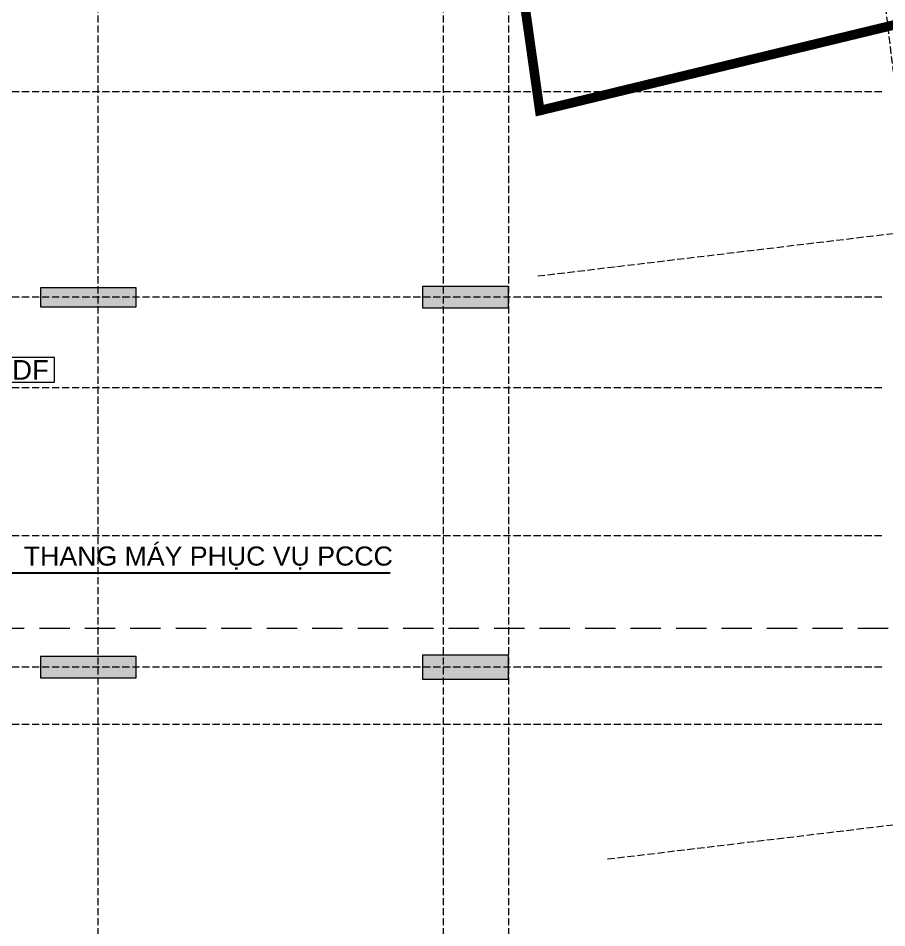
# Model space of a CAD drawing. Header units: millimetres. Extents: x -55734 to 118445, y -16290 to 119028.
# Drawn here: x 30731 to 48924, y 13641 to 32695 of the extents above; entities that cross this region are included whole.
import ezdxf
from ezdxf.enums import TextEntityAlignment as Align
from ezdxf.xclip import XClip

# ---------------------------------------------------------------- set-up
doc = ezdxf.new("R2010")
doc.units = ezdxf.units.MM
doc.header["$XCLIPFRAME"] = 0
doc.linetypes.add('Grid Line', pattern=[4.2, 3, -0.6, 0, -0.6])
doc.linetypes.add('HIDDEN2', pattern=[4.7625, 3.175, -1.5875])
doc.layers.add('CGXD', color=5, linetype='HIDDEN2')
for name, color, linetype, lineweight in [('CHU', 181, 'Continuous', 5), ('KI-HIEU-1', 151, 'Continuous', 9), ('NET THAY 2', 55, 'Continuous', 5), ('NET-CAT', 3, 'Continuous', 15), ('TRUC', 225, 'Continuous', 5), ('X-COT HAM$0$LC.HA', 8, 'Continuous', 9), ('Y-GHI CHU PCCC$0$Z-CT1-GHI CHU TT$0$KI-HIEU', 6, 'Continuous', 13)]:
    doc.layers.add(name, color=color, linetype=linetype, lineweight=lineweight)
doc.styles.add('Arial_3', font='arial_0.ttf', dxfattribs={"height": 500})
doc.styles.add('TA1', font='arial_0.ttf')
doc.styles.add('Y-GHI CHU PCCC$0$Arial', font='arial_0.ttf')
doc.dimstyles.new('D_200_KTx2', dxfattribs={"dimtxt": 400, "dimasz": 300, "dimexe": 300, "dimexo": 300, "dimgap": 160, "dimtad": 1, "dimdec": 0, "dimzin": 9, "dimtxsty": 'TA1', "dimblk": 'ARCHTICK', "dimcen": 1, "dimdle": 300, "dimclrd": 256, "dimclre": 256, "dimclrt": 7, "dimadec": 0, "dimazin": 0, "dimtfac": 1, "dimtdec": 0, "dimtix": 1, "dimtmove": 1, "dimatfit": 3, "dimldrblk": 'ARCHTICK', "dimfxl": 0, "dimtolj": 1, "dimtzin": 0, "dimlwd": -1, "dimlwe": -1, "dimarcsym": 0})

# ---------------------------------------------------------------- blocks, each defined once
blk = doc.blocks.new('A$C1F0A2BF7')
at = {"layer": 'CGXD', "ltscale": 200, "const_width": 200, "elevation": 0}
blk.add_lwpolyline([(118267, 69300), (97389, 64252), (95665, 76401), (89159, 76288), (80095, 76240), (75966, 76255), (71950, 76296), (68041, 76232)], dxfattribs=at)
blk = doc.blocks.new('ALC1807-ASCENT PLAZA-KET CAU_rvt-1-MẶT BẰNG HẦM 1')
at = {"layer": 'X-COT HAM$0$LC.HA'}
h = blk.add_hatch(color=256, dxfattribs=at)
h.dxf.hatch_style = 1
h.paths.add_polyline_path([(39200, 27075), (39200, 26625), (41000, 26625), (41000, 27075)])
h = blk.add_hatch(color=256, dxfattribs=at)
h.dxf.hatch_style = 1
h.paths.add_polyline_path([(31201, 27050), (31201, 26650), (33201, 26650), (33201, 27050)])
h = blk.add_hatch(color=256, dxfattribs=at)
h.dxf.hatch_style = 1
h.paths.add_polyline_path([(31201, 19325), (31201, 18875), (33201, 18875), (33201, 19325)])
h = blk.add_hatch(color=256, dxfattribs=at)
h.dxf.hatch_style = 1
h.paths.add_polyline_path([(39200, 19350), (39200, 18850), (41000, 18850), (41000, 19350)])
at = {"ltscale": 1000}
for points in [[(39200, 27075), (39200, 26625), (41000, 26625), (41000, 27075)], [(31201, 27050), (31201, 26650), (33201, 26650), (33201, 27050)], [(31201, 19325), (31201, 18875), (33201, 18875), (33201, 19325)], [(39200, 19350), (39200, 18850), (41000, 18850), (41000, 19350)]]:
    blk.add_lwpolyline(points, close=True, dxfattribs=at)
blk = doc.blocks.new('Y-GHI CHU PCCC$0$A$C67775D76')
at = {"color": 8, "ltscale": 30}
blk.add_lwpolyline([(-267, -138), (267, -138), (267, 138), (-267, 138)], close=True, dxfattribs=at)
at = {"color": 8, "style": 'Y-GHI CHU PCCC$0$Arial'}
blk.add_text('DF', height=220, dxfattribs=at).set_placement((0, 0), align=Align.MIDDLE_CENTER)
blk = doc.blocks.new('_ArchTick')
at = {"color": 0, "const_width": 0.15}
blk.add_lwpolyline([(-0.5, -0.5), (0.5, 0.5)], dxfattribs=at)

msp = doc.modelspace()

# ---------------------------------------------------------------- linework, layer by layer
at = {"layer": 'KI-HIEU-1', "linetype": 'HIDDEN2', "ltscale": 200}
msp.add_line((-24070.5, 19919), (115122.3, 19919), dxfattribs=at)
at = {"layer": 'TRUC', "linetype": 'Grid Line', "ltscale": 50}
for p, q in [((32400.5, 47249.9), (32400.5, -9494.1)), ((39630.5, 47249.9), (39630.5, -12161.6)), ((41000.5, 47249.9), (41000.5, -9494.1)), ((48294, 37941.9), (52260.8, 4819.1)), ((41613, 27295), (106131, 35023.3)), ((48819.1, 31149.9), (-21659.5, 31149.9)), ((48819.1, 26849.9), (-19144.9, 26849.9)), ((48819.1, 24949.9), (-21659.5, 24949.9)), ((43075.9, 15082.3), (107593.9, 22810.6)), ((48819.1, 21849.9), (-19344.9, 21849.9)), ((48819.1, 19099.9), (-19344.9, 19099.9)), ((48819.1, 17899.9), (-21659.5, 17899.9))]:
    msp.add_line(p, q, dxfattribs=at)

# ---------------------------------------------------------------- block references
at = {"layer": 'NET THAY 2'}
ref = msp.add_blockref('A$C1F0A2BF7', (-55733.8, -33492.4, 0), dxfattribs=at)
XClip(ref).set_block_clipping_path([(-27462.6186291156, 51738.6749988016), (137958.5174097056, 152520.3806320981)])
at = {"layer": 'NET-CAT'}
msp.add_blockref('ALC1807-ASCENT PLAZA-KET CAU_rvt-1-MẶT BẰNG HẦM 1', (0, 0), dxfattribs=at)
at = {"layer": 'Y-GHI CHU PCCC$0$Z-CT1-GHI CHU TT$0$KI-HIEU', "color": 8, "xscale": 1.875, "yscale": 1.875, "zscale": 1.875}
msp.add_blockref('Y-GHI CHU PCCC$0$A$C67775D76', (30988.8, 25328.1, 0), dxfattribs=at)

# ---------------------------------------------------------------- texts
at = {"layer": 'CHU', "color": 7, "insert": (30848.5, 21628.4), "char_height": 400, "width": 8782.01, "attachment_point": 1, "line_spacing_factor": 0.936439, "style": 'Arial_3'}
msp.add_mtext('THANG MÁY PHỤC VỤ PCCC', dxfattribs=at)

# ---------------------------------------------------------------- leaders
msp.add_leader([(25700.5, 21074.9), (38524.6, 21074.9)], dimstyle='D_200_KTx2', override={"dimasz": 200, "dimgap": 160, "dimtad": 0, "dimtfill": 1, "dimarcsym": 2})

doc.saveas('drawing.dxf')
